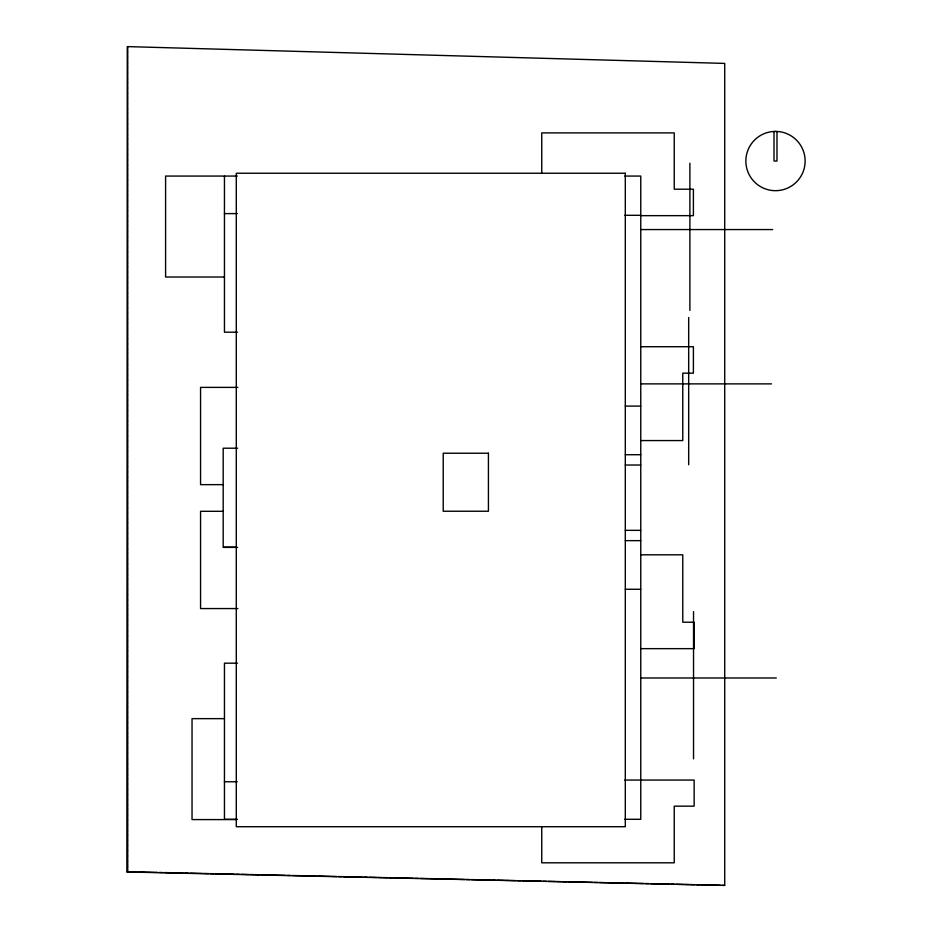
<?xml version="1.0" encoding="UTF-8"?>
<svg xmlns="http://www.w3.org/2000/svg" width="932" height="932" viewBox="0 0 932 932"><rect width="100%" height="100%" fill="white"/><g stroke="black" fill="none" stroke-linecap="round" stroke-linejoin="round"><path stroke-width="1.4" d="M237.31 176.066L165.593 176.066L165.593 277.025L224.449 277.025M624.813 176.066L640.762 176.066L640.762 819.298L624.813 819.298M224.449 213.603L237.31 213.603M624.813 215.304L640.762 215.304M640.762 215.653L693.396 215.653L693.396 189.208L674.244 189.208L674.244 132.903L541.748 132.903L541.748 173.189M641.204 229.563L772.675 229.563M237.532 332.188L224.449 332.188L224.449 176.066M640.762 346.727L693.396 346.727L693.396 373.173L682.772 373.173L682.772 440.568L641.134 440.568M641.426 383.879L771.463 383.879M237.87 387.386L200.566 387.386L200.566 484.64L223.051 484.64M625.325 406.096L640.762 406.096M237.66 448.21L223.191 448.21L223.191 547.399L237.637 547.399M625.325 454.723L640.762 454.723M625.314 465.021L640.762 465.021M223.051 511.307L200.566 511.307L200.566 608.561L237.87 608.561M625.314 530.343L640.762 530.343M625.325 540.642L640.762 540.642M223.598 547.166L236.483 547.166M641.134 554.808L682.772 554.808L682.772 622.203L694.142 622.203L694.142 648.649L640.762 648.649M625.325 589.269L640.762 589.269M237.532 663.188L224.449 663.188L224.449 819.298L237.31 819.298M640.564 677.983L776.333 677.983M224.449 718.642L192.039 718.642L192.039 819.589L236.786 819.589M624.813 780.061L694.142 780.061L694.142 806.168L674.244 806.168L674.244 862.811L541.748 862.811L541.748 826.835M224.449 781.762L237.31 781.762M126.869 871.711L131.983 871.828M133.672 871.863L137.097 871.944M138.786 871.979L146.464 872.154M147.338 872.177L151.578 872.27M152.452 872.294L157.566 872.41M159.255 872.445L162.681 872.527M164.37 872.562L172.047 872.736M172.921 872.76L177.162 872.853M178.035 872.876L183.15 872.993M184.839 873.039L188.276 873.109M189.953 873.156L197.631 873.331M198.504 873.342L202.745 873.447M203.619 873.459L208.745 873.587M210.422 873.622L213.859 873.703M215.548 873.738L223.214 873.913M224.088 873.936L228.34 874.03M229.214 874.053L234.328 874.169M236.017 874.204L239.442 874.286M241.132 874.321L248.809 874.496M249.683 874.519L253.923 874.612M254.797 874.635L259.911 874.752M261.601 874.787L265.026 874.868M266.715 874.915L274.392 875.09M275.266 875.101L279.507 875.206M280.381 875.218L285.495 875.334M287.184 875.381L290.621 875.451M292.298 875.498L299.976 875.672M300.85 875.696L305.09 875.789M305.964 875.812L311.09 875.929M312.768 875.963L316.204 876.045M317.894 876.08L325.559 876.255M326.433 876.278L330.685 876.371M331.559 876.395L336.673 876.511M338.363 876.546L341.788 876.628M343.477 876.663L351.154 876.849M352.028 876.861L356.269 876.965M357.142 876.977L362.257 877.094M363.946 877.14L367.371 877.21M369.06 877.257L376.738 877.431M377.611 877.455L381.852 877.548M382.726 877.571L387.84 877.688M389.529 877.723L392.955 877.804M394.644 877.839L402.321 878.014M403.195 878.037L407.435 878.13M408.309 878.154L413.424 878.27M415.113 878.305L418.55 878.387M420.227 878.422L427.905 878.596M428.778 878.62L433.031 878.713M433.893 878.736L439.019 878.853M440.696 878.899L444.133 878.969M445.822 879.016L453.5 879.191M454.362 879.202L458.614 879.307M459.488 879.33L464.602 879.447M466.291 879.482L469.716 879.563M471.406 879.598L479.083 879.773M479.957 879.796L484.197 879.89M485.071 879.913L490.185 880.029M491.875 880.064L495.3 880.146M496.989 880.181L504.666 880.356M505.54 880.379L509.781 880.472M510.654 880.495L515.769 880.612M517.458 880.658L520.895 880.728M522.572 880.775L530.25 880.95M531.124 880.961L535.376 881.066M536.238 881.078L541.364 881.206M543.041 881.241L546.478 881.322M548.167 881.357L555.845 881.532M556.707 881.556L560.959 881.649M561.833 881.672L566.947 881.788M568.637 881.823L572.062 881.905M573.751 881.94L581.428 882.115M582.302 882.138L586.543 882.231M587.416 882.255L592.531 882.371M594.22 882.406L597.645 882.488M599.334 882.522L607.012 882.709M607.885 882.721L612.126 882.825M613 882.837L618.114 882.953M619.803 883L623.24 883.07M624.918 883.117L632.595 883.291M633.469 883.315L637.721 883.408M638.583 883.431L643.709 883.548M645.387 883.583L648.823 883.664M650.513 883.699L658.19 883.874M659.052 883.897L663.304 883.99M664.178 884.014L669.293 884.13M670.982 884.165L674.407 884.247M676.096 884.282L683.773 884.468M684.647 884.48L688.888 884.584M689.762 884.596L694.876 884.713M696.565 884.759L699.99 884.829M701.679 884.876L709.357 885.051M710.231 885.074L714.471 885.167M715.345 885.19L720.459 885.307M722.149 885.342L724.712 885.4L724.712 63.411L127.265 46.6L126.857 871.968L724.712 885.4M776.985 131.494L776.985 161.038L774.014 161.038L774.014 131.494M693.536 611.613L693.536 758.834M689.89 163.193L689.89 310.414M688.678 317.497L688.678 464.73M127.777 46.612L127.777 49.175M127.777 50.153L127.777 54.289M127.777 55.268L127.777 59.415M127.777 60.394L127.777 64.529M127.777 65.508L127.777 69.644M127.777 70.622L127.777 74.77M127.777 75.748L127.777 79.884M127.777 80.863L127.777 84.998M127.777 85.989L127.777 90.124M127.777 91.103L127.777 95.239M127.777 96.217L127.777 100.365M127.777 101.343L127.777 105.479M127.777 106.458L127.777 110.593M127.777 111.572L127.777 115.719M127.777 116.698L127.777 120.834M127.777 121.812L127.777 125.948M127.777 126.927L127.777 131.074M127.777 132.053L127.777 136.189M127.777 137.167L127.777 141.303M127.777 142.293L127.777 146.429M127.777 147.407L127.777 151.543M127.777 152.522L127.777 156.669M127.777 157.648L127.777 161.784M127.777 162.762L127.777 166.898M127.777 167.876L127.777 172.024M127.777 173.002L127.777 177.138M127.777 178.117L127.777 182.253M127.777 183.231L127.777 187.379M127.777 188.357L127.777 192.493M127.777 193.472L127.777 197.607M127.777 198.598L127.777 202.733M127.777 203.712L127.777 207.848M127.777 208.826L127.777 212.974M127.777 213.952L127.777 218.088M127.777 219.067L127.777 223.202M127.777 224.181L127.777 228.328M127.777 229.307L127.777 233.443M127.777 234.421L127.777 238.557M127.777 239.536L127.777 243.683M127.777 244.662L127.777 248.797M127.777 249.776L127.777 253.912M127.777 254.902L127.777 259.038M127.777 260.016L127.777 264.152M127.777 265.131L127.777 269.278M127.777 270.257L127.777 274.392M127.777 275.371L127.777 279.507M127.777 280.485L127.777 284.633M127.777 285.611L127.777 289.747M127.777 290.726L127.777 294.861M127.777 295.84L127.777 299.988M127.777 300.966L127.777 305.102M127.777 306.08L127.777 310.216M127.777 311.206L127.777 315.342M127.777 316.321L127.777 320.457M127.777 321.435L127.777 325.583M127.777 326.561L127.777 330.697M127.777 331.675L127.777 335.811M127.777 336.79L127.777 340.937M127.777 341.916L127.777 346.052M127.777 347.03L127.777 351.166M127.777 352.145L127.777 356.292M127.777 357.271L127.777 361.406M127.777 362.385L127.777 366.521M127.777 367.511L127.777 371.647M127.777 372.625L127.777 376.761M127.777 377.74L127.777 381.887M127.777 382.866L127.777 387.001M127.777 387.98L127.777 392.116M127.777 393.094L127.777 397.242M127.777 398.22L127.777 402.356M127.777 403.335L127.777 407.47M127.777 408.449L127.777 412.596M127.777 413.575L127.777 417.711M127.777 418.689L127.777 422.825M127.777 423.815L127.777 427.951M127.777 428.93L127.777 433.065M127.777 434.044L127.777 438.191M127.777 439.17L127.777 443.306M127.777 444.284L127.777 448.42M127.777 449.399L127.777 453.546M127.777 454.525L127.777 458.661M127.777 459.639L127.777 463.775M127.777 464.753L127.777 468.901M127.777 469.879L127.777 474.015M127.777 474.994L127.777 479.13M127.777 480.12L127.777 484.256M127.777 485.234L127.777 489.37M127.777 490.349L127.777 494.496M127.777 495.475L127.777 499.61M127.777 500.589L127.777 504.725M127.777 505.703L127.777 509.851M127.777 510.829L127.777 514.965M127.777 515.944L127.777 520.079M127.777 521.058L127.777 525.205M127.777 526.184L127.777 530.32M127.777 531.298L127.777 535.434M127.777 536.424L127.777 540.56M127.777 541.539L127.777 545.674M127.777 546.653L127.777 550.8M127.777 551.779L127.777 555.915M127.777 556.893L127.777 561.029M127.777 562.008L127.777 566.155M127.777 567.134L127.777 571.269M127.777 572.248L127.777 576.384M127.777 577.362L127.777 581.51M127.777 582.488L127.777 586.624M127.777 587.603L127.777 591.738M127.777 592.729L127.777 596.864M127.777 597.843L127.777 601.979M127.777 602.957L127.777 607.105M127.777 608.083L127.777 612.219M127.777 613.198L127.777 617.333M127.777 618.312L127.777 622.459M127.777 623.438L127.777 627.574M127.777 628.552L127.777 632.688M127.777 633.667L127.777 637.814M127.777 638.793L127.777 642.929M127.777 643.907L127.777 648.043M127.777 649.033L127.777 653.169M127.777 654.148L127.777 658.283M127.777 659.262L127.777 663.398M127.777 664.388L127.777 668.524M127.777 669.502L127.777 673.638M127.777 674.617L127.777 678.764M127.777 679.743L127.777 683.878M127.777 684.857L127.777 688.993M127.777 689.971L127.777 694.119M127.777 695.097L127.777 699.233M127.777 700.212L127.777 704.347M127.777 705.338L127.777 709.473M127.777 710.452L127.777 714.588M127.777 715.566L127.777 719.702M127.777 720.692L127.777 724.828M127.777 725.807L127.777 729.942M127.777 730.921L127.777 735.068M127.777 736.047L127.777 740.183M127.777 741.161L127.777 745.297M127.777 746.276L127.777 750.423M127.777 751.402L127.777 755.537M127.777 756.516L127.777 760.652M127.777 761.642L127.777 765.778M127.777 766.756L127.777 770.892M127.777 771.871L127.777 776.007M127.777 776.997L127.777 781.133M127.777 782.111L127.777 786.247M127.777 787.225L127.777 791.373M127.777 792.351L127.777 796.487M127.777 797.466L127.777 801.602M127.777 802.58L127.777 806.728M127.777 807.706L127.777 811.842M127.777 812.821L127.777 816.956M127.777 817.935L127.777 822.082M127.777 823.061L127.777 827.197M127.777 828.175L127.777 832.311M127.777 833.301L127.777 837.437M127.777 838.416L127.777 842.551M127.777 843.53L127.777 847.677M127.777 848.656L127.777 852.792M127.777 853.77L127.777 857.906M127.777 858.885L127.777 863.032M127.777 864.011L127.777 868.146M127.777 869.125L127.777 871.688M775.494 131.4L771.626 131.657A29.649 29.649 0 0 0 750.493 176.975A29.649 29.649 0 0 0 800.495 176.975A29.649 29.649 0 0 0 779.362 131.657L775.494 131.4M625.302 173.247L236.285 173.247L236.285 826.719L625.302 826.719L625.302 173.247M488.426 453.22L443.213 453.22L443.213 511.237L488.426 511.237L488.426 453.22"/></g></svg>
